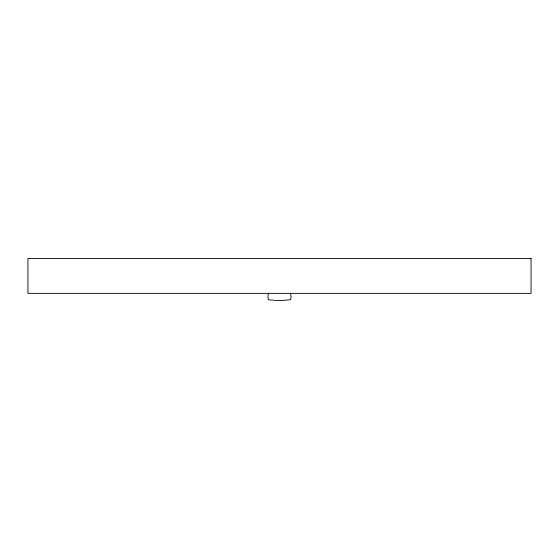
<?xml version="1.0" encoding="UTF-8"?>
<svg xmlns="http://www.w3.org/2000/svg" width="559" height="559" viewBox="0 0 559 559"><rect width="100%" height="100%" fill="white"/><g stroke="black" fill="none" stroke-linecap="round" stroke-linejoin="round"><path stroke-width="0.84" d="M268.229 294.083L267.936 297.157L268.362 299.701L272.058 300.183M273.917 300.351L281.366 300.546L290.638 299.701L291.064 297.157L290.771 294.083M272.666 299.91L273.232 299.966M531.05 258.426L27.95 258.426L27.95 293.363L531.05 293.363L531.05 258.426"/></g></svg>
